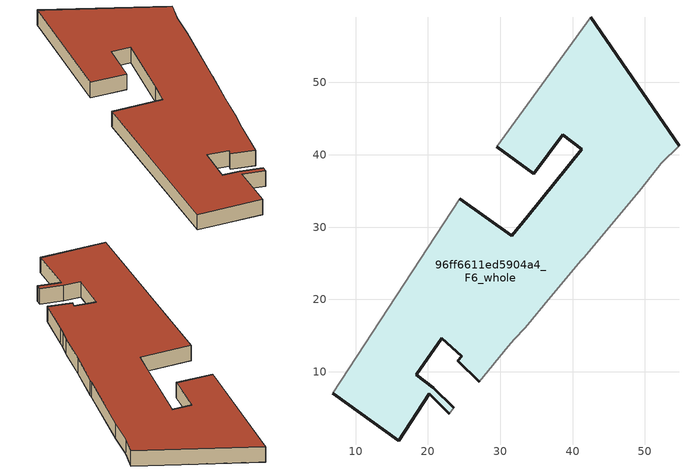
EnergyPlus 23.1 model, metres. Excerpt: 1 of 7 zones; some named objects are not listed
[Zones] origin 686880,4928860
96ff6611ed5904a4_F6_whole
 floor to 96ff6611ed5904a4_F5_whole (EU_floor_Construction): 33.47,16.11 36.96,20.37 41.23,25.4 41.6,25.84 49.53,35.31 52.27,38.86 54.72,41.23 42.49,59.01 29.5,41.11 34.61,37.37 38.62,42.78 41.31,40.78 33.79,31.49 31.6,28.78 24.4,33.91 6.82,7.07 15.98,0.47 20.21,6.95 22.97,4.23 23.6,5.02 20.75,7.77 18.39,9.57 21.93,14.64 24.72,12.13 24.13,11.53 27.11,8.65 31.15,13.53 31.95,14.49 z18
 wall outside (EU_wall_Construction): 24.4,33.91 31.6,28.78 33.79,31.49 41.31,40.78 38.62,42.78 34.61,37.37 29.5,41.11 / 42.49,59.01 54.72,41.23 / 27.11,8.65 24.13,11.53 24.72,12.13 21.93,14.64 18.39,9.57 20.75,7.77 23.6,5.02 / 22.97,4.23 20.21,6.95 15.98,0.47 6.82,7.07 z18:21
 wall adiabatic (EU_wall_Construction): 29.5,41.11 42.49,59.01 / 54.72,41.23 52.27,38.86 49.53,35.31 41.6,25.84 41.23,25.4 36.96,20.37 33.47,16.11 31.95,14.49 31.15,13.53 27.11,8.65 / 23.6,5.02 22.97,4.23 / 6.82,7.07 24.4,33.91 z18:21
 roof outside (EU_roof_Construction): 42.49,59.01 54.72,41.23 52.27,38.86 49.53,35.31 41.6,25.84 41.23,25.4 36.96,20.37 33.47,16.11 31.95,14.49 31.15,13.53 27.11,8.65 24.13,11.53 24.72,12.13 21.93,14.64 18.39,9.57 20.75,7.77 23.6,5.02 22.97,4.23 20.21,6.95 15.98,0.47 6.82,7.07 24.4,33.91 31.6,28.78 33.79,31.49 41.31,40.78 38.62,42.78 34.61,37.37 29.5,41.11 z21
[Building]
EU S2 Campaign: North Axis=0; Terrain=City; Solar Distribution=FullExterior
[Site:Location]
Bologna: Latitude=44.5; Longitude=11.25; Time Zone=1; Elevation=37
[SizingPeriod:WeatherFileDays]
AnnualSizingPeriod: Begin Month=1; Begin Day of Month=1; End Month=12; End Day of Month=31; Day of Week for Start Day=Monday; Use Weather File Daylight Saving Period=No; Use Weather File Rain and Snow Indicators=No
[MATERIAL]
EU_InternalMass_Material: Roughness=MediumRough; Thickness=0.1; Conductivity=1; Density=1800; Specific Heat=900; Thermal Absorptance=0.9; Solar Absorptance=0.7; Visible Absorptance=0.7
[MATERIAL:NOMASS] Roughness=MediumRough; Thermal Absorptance=0.9; Solar Absorptance=0.7; Visible Absorptance=0.7
Name | Thermal Resistance
EU_wall_NoMass | 0.905828
EU_roof_NoMass | 0.37593
EU_floor_NoMass | 0.67114
[CONSTRUCTION]
EU_wall_Construction: EU_wall_NoMass
EU_roof_Construction: EU_roof_NoMass
EU_floor_Construction: EU_floor_NoMass
EU_InternalMass_Construction: EU_InternalMass_Material
[ZONE]
96ff6611ed5904a4_F6_whole: Type=1; Multiplier=1; Ceiling Height=autocalculate; Volume=2663.15; Floor Area=autocalculate; Part of Total Floor Area=Yes
[INTERNALMASS]
96ff6611ed5904a4_F6_whole_EU_InternalMass: Construction=EU_InternalMass_Construction; Zone or ZoneList=96ff6611ed5904a4_F6_whole; Surface Area=887.716
[OTHEREQUIPMENT]
EU_Step8_InternalGain_96ff6611ed5904a4_F6_whole_f000: Fuel Type=Electricity; Zone or ZoneList or Space or SpaceList=96ff6611ed5904a4_F6_whole; Schedule=EU_Step8_GainSchedule_96ff6611ed5904a4_F6_whole_f000; Design Level Calculation Method=Watts/Area; Power per Zone Floor Area=1; Fraction Latent=0; Fraction Radiant=0; Fraction Lost=0; Carbon Dioxide Generation Rate=0; EndUse Subcategory=EU_Step8_InternalGains
[ZONEVENTILATION:DESIGNFLOWRATE]
EU_ConstantAir_96ff6611ed5904a4_F6_whole: Zone or ZoneList or Space or SpaceList=96ff6611ed5904a4_F6_whole; Schedule=EU_AlwaysOn; Design Flow Rate Calculation Method=AirChanges/Hour; Air Changes per Hour=0.73129; Ventilation Type=Natural; Fan Pressure Rise=0; Fan Total Efficiency=1; Constant Term Coefficient=1; Temperature Term Coefficient=0; Velocity Term Coefficient=0; Velocity Squared Term Coefficient=0; Minimum Indoor Temperature=-100; Maximum Indoor Temperature=100; Delta Temperature=-100; Minimum Outdoor Temperature=-100; Maximum Outdoor Temperature=100; Maximum Wind Speed=40
[HVACTEMPLATE:ZONE:IDEALLOADSAIRSYSTEM]
96ff6611ed5904a4_F6_whole: Template Thermostat=EU_HeatOnly_96ff6611ed5904a4_F6_whole; System Availability Schedule=EU_AlwaysOn; Maximum Heating Supply Air Temperature=50; Minimum Cooling Supply Air Temperature=13; Maximum Heating Supply Air Humidity Ratio=0.0156; Minimum Cooling Supply Air Humidity Ratio=0.0077; Heating Limit=NoLimit; Cooling Limit=NoLimit; Heating Availability Schedule=EU_AlwaysOn; Cooling Availability Schedule=EU_CoolingOff; Dehumidification Control Type=ConstantSensibleHeatRatio; Cooling Sensible Heat Ratio=0.7; Dehumidification Setpoint=60; Humidification Control Type=None; Humidification Setpoint=30; Outdoor Air Method=None; Outdoor Air Flow Rate per Person=0.00944; Outdoor Air Flow Rate per Zone Floor Area=0; Outdoor Air Flow Rate per Zone=0; Demand Controlled Ventilation Type=None; Outdoor Air Economizer Type=NoEconomizer; Heat Recovery Type=None; Sensible Heat Recovery Effectiveness=0.7; Latent Heat Recovery Effectiveness=0.65
[SIZING:ZONE]
96ff6611ed5904a4_F6_whole: Zone Cooling Design Supply Air Temperature Input Method=SupplyAirTemperature; Zone Cooling Design Supply Air Temperature=13; Zone Heating Design Supply Air Temperature Input Method=SupplyAirTemperature; Zone Heating Design Supply Air Temperature=50; Zone Cooling Design Supply Air Humidity Ratio=0.008; Zone Heating Design Supply Air Humidity Ratio=0.008; Cooling Design Air Flow Method=DesignDay; Cooling Design Air Flow Rate=0; Cooling Minimum Air Flow per Zone Floor Area=0.000762; Cooling Minimum Air Flow=0; Cooling Minimum Air Flow Fraction=0.2; Heating Design Air Flow Method=DesignDay; Heating Design Air Flow Rate=0; Heating Maximum Air Flow per Zone Floor Area=0.002032; Heating Maximum Air Flow=0.141576; Heating Maximum Air Flow Fraction=0.3; Account for Dedicated Outdoor Air System=No; Dedicated Outdoor Air System Control Strategy=NeutralSupplyAir; Dedicated Outdoor Air Low Setpoint Temperature for Design=autosize; Dedicated Outdoor Air High Setpoint Temperature for Design=autosize; Zone Load Sizing Method=Sensible Load Only No Latent Load; Zone Latent Cooling Design Supply Air Humidity Ratio Input Method=HumidityRatioDifference; Zone Cooling Design Supply Air Humidity Ratio Difference=0.005; Zone Latent Heating Design Supply Air Humidity Ratio Input Method=HumidityRatioDifference; Zone Humidification Design Supply Air Humidity Ratio Difference=0.005
[SCHEDULE:CONSTANT]
Name | Hourly Value
EU_AlwaysOn | 1
EU_CoolingOff | 0
[SCHEDULE:FILE]
EU_Step8_GainSchedule_96ff6611ed5904a4_F6_whole_f000: File=../../schedules/96ff6611ed5904a4/96ff6611ed5904a4_F6_whole_f000_gain.csv; Column Number=1; Rows to Skip at Top=0; Number of Hours of Data=8760; Column Separator=Comma; Interpolate to Timestep=No; Minutes per Item=60; Adjust Schedule for Daylight Savings=Yes
